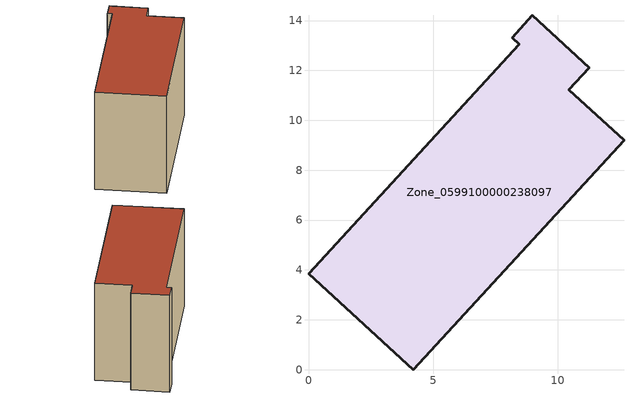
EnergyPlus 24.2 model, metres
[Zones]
Zone_0599100000238097
 floor ground (C_G): 8.45,13.05 8.16,13.32 8.98,14.21 11.26,12.11 10.44,11.22 12.65,9.2 4.2,0 0,3.84 z0
 wall outside (C_F): 4.2,0 12.65,9.2 10.44,11.22 11.26,12.11 8.98,14.21 8.16,13.32 8.45,13.05 0,3.84 4.2,0 z0:8.75
 roof outside (C_R): 8.45,13.05 0,3.84 4.2,0 12.65,9.2 10.44,11.22 11.26,12.11 8.98,14.21 8.16,13.32 z8.75
[BUILDING]
Pand.0599100000238097: North Axis=0; Terrain=City; Loads Convergence Tolerance Value=0.04; Temperature Convergence Tolerance Value=0.4; Solar Distribution=FullExterior; Maximum Number of Warmup Days=25; Minimum Number of Warmup Days=1
[Site:Location]
Rotterdam.The.Hague.AP_ZH_NLD Design_Conditions: Latitude=51.96; Longitude=4.45; Time Zone=1; Elevation=-4.5
[SITE:GROUNDTEMPERATURE:BUILDINGSURFACE]
18, 18, 18, 18, 18, 18, 18, 18, 18, 18, 18, 18
[MATERIAL] Thermal Absorptance=0.9; Solar Absorptance=0.7; Visible Absorptance=0.7
Name | Roughness | Thickness | Conductivity | Density | Specific Heat
G.TI.1975-1991 | MediumSmooth | 0.15 | 0.288461 | 540 | 1210
F.TI.1975-1991 | Rough | 0.3 | 0.230769 | 1920 | 840
R.TI.1975-1991 | MediumRough | 0.2 | 0.153846 | 1500 | 1000
[CONSTRUCTION]
C_G: G.TI.1975-1991
C_F: F.TI.1975-1991
C_R: R.TI.1975-1991
[ZONE]
Zone_0599100000238097: Type=1; Multiplier=1; Ceiling Height=Autocalculate; Volume=Autocalculate; Floor Area=autocalculate; Part of Total Floor Area=Yes
[ZONEINFILTRATION:DESIGNFLOWRATE]
Infil_Zone_0599100000238097: Zone or ZoneList or Space or SpaceList=Zone_0599100000238097; Schedule=AlwaysOn; Design Flow Rate Calculation Method=Flow/Area; Flow Rate per Floor Area=0.003; Constant Term Coefficient=1; Temperature Term Coefficient=0; Velocity Term Coefficient=0; Velocity Squared Term Coefficient=0
[HVACTEMPLATE:ZONE:IDEALLOADSAIRSYSTEM]
Zone_0599100000238097: Maximum Heating Supply Air Temperature=50; Minimum Cooling Supply Air Temperature=13; Maximum Heating Supply Air Humidity Ratio=0.0156; Minimum Cooling Supply Air Humidity Ratio=0.0077; Heating Limit=NoLimit; Cooling Limit=NoLimit; Dehumidification Control Type=ConstantSensibleHeatRatio; Cooling Sensible Heat Ratio=0.7; Dehumidification Setpoint=60; Humidification Control Type=None; Humidification Setpoint=30; Outdoor Air Method=None; Outdoor Air Flow Rate per Person=0.00944; Outdoor Air Flow Rate per Zone Floor Area=0; Outdoor Air Flow Rate per Zone=0; Demand Controlled Ventilation Type=None; Outdoor Air Economizer Type=NoEconomizer; Heat Recovery Type=None; Sensible Heat Recovery Effectiveness=0.7; Latent Heat Recovery Effectiveness=0.65
[ZONECONTROL:THERMOSTAT]
ThermostatControl_Zone_0599100000238097: Zone or ZoneList=Zone_0599100000238097; Control Type Schedule=DualSetpointControlType; Control 1=Thermostat_Zone_0599100000238097; Temperature Difference Between Cutout And Setpoint=0
[THERMOSTATSETPOINT:DUALSETPOINT]
Thermostat_Zone_0599100000238097: Heating Setpoint Temperature Schedule=HeatingSetpoint_Zone_0599100000238097; Cooling Setpoint Temperature Schedule=CoolingSetpoint_Zone_0599100000238097
[SCHEDULE:COMPACT]
HeatingSetpoint_Zone_0599100000238097: Through: 12/31, For: AllDays, Until: 24:00, 21
CoolingSetpoint_Zone_0599100000238097: Through: 12/31, For: AllDays, Until: 24:00, 24
DualSetpointControlType: Through: 12/31, For: AllDays, Until: 24:00, 4
AlwaysOn: Through: 12/31, For: AllDays, Until: 24:00, 1
